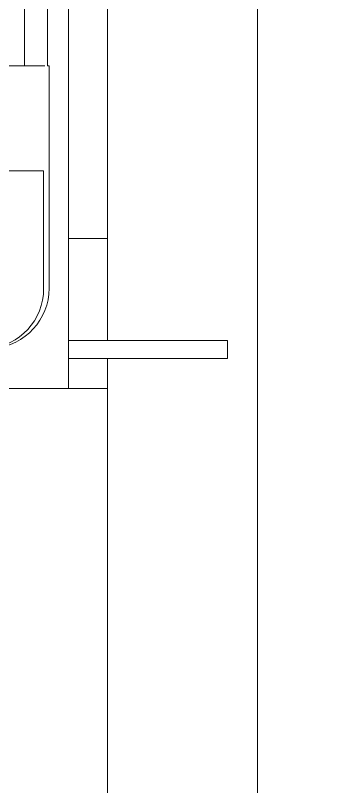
# Model space of a CAD drawing. Extents: x -965262 to 1142518, y -357520 to 71675.
# Drawn here: x -852163 to -851955, y -93203 to -92689 of the extents above; entities that cross this region are included whole.
import ezdxf

# ---------------------------------------------------------------- set-up
doc = ezdxf.new("R2010")
doc.units = 0
doc.header["$LTSCALE"] = 10
doc.layers.get('0').update_dxf_attribs({"linetype": 'CONTINUOUS', "lineweight": 30})
doc.layers.add('Оборудование', color=7, linetype='CONTINUOUS', lineweight=30)

msp = doc.modelspace()

# ---------------------------------------------------------------- hatches: boundary and pattern name
at = {"lineweight": 30, "true_color": 0x1b8828}
h = msp.add_hatch(color=106, dxfattribs=at)
h.dxf.hatch_style = 1
h.paths.add_polyline_path([(-851459.79, -90277.67), (-853359.79, -90277.67), (-853359.79, -94944.84), (-851459.79, -94944.84)])
h.paths.add_polyline_path([(-851559.79, -94844.84), (-853259.79, -94844.84), (-853259.79, -90344.85), (-851559.79, -90344.85)], flags=16)

# ---------------------------------------------------------------- linework, layer by layer
at = {"layer": 'Оборудование', "color": 7, "lineweight": 0}
for p, q in [((-852127.29, -92227.84, -2902.58), (-852127.29, -92937.84, -2902.58)), ((-852101.29, -92905.84, -2902.58), (-852101.29, -92259.84, -2902.58)), ((-852141.35, -92447.34, -2902.58), (-852141.35, -92722.84, -2902.58)), ((-852156.76, -92722.84, -2902.58), (-852156.76, -92584.66, -2902.58)), ((-852001.29, -93593.84, -2902.58), (-852001.29, -92591.34, -2902.58)), ((-852159.4, -92722.84, -2902.58), (-852303.53, -92722.84, -2902.58)), ((-852159.4, -92722.84, -2902.58), (-852156.77, -92722.84, -2902.58)), ((-852156.77, -92722.84, -2902.58), (-852143.07, -92722.84, -2902.58)), ((-852141.35, -92722.84, -2902.58), (-852140.29, -92722.84, -2902.58)), ((-852140.29, -92871.03, -2902.58), (-852140.29, -92722.84, -2902.58)), ((-852303.53, -92792.84, -2902.58), (-852159.4, -92792.84, -2902.58)), ((-852143.93, -92792.84, -2902.58), (-852159.4, -92792.84, -2902.58)), ((-852143.93, -92792.84, -2902.58), (-852143.93, -92871.33, -2902.58)), ((-852127.29, -92837.84, -2902.58), (-852101.29, -92837.84, -2902.58)), ((-852101.29, -92837.84, -2902.58), (-852101.29, -92905.84, -2902.58)), ((-852021.29, -92905.84, -2902.58), (-852127.29, -92905.84, -2902.58)), ((-852021.29, -92905.84, -2902.58), (-852021.29, -92917.84, -2902.58)), ((-852127.29, -92917.84, -2902.58), (-852021.29, -92917.84, -2902.58)), ((-852101.29, -93449.84, -2902.58), (-852101.29, -92917.84, -2902.58)), ((-852101.29, -92917.84, -2902.58), (-852101.29, -92937.84, -2902.58)), ((-852127.29, -92937.84, -2902.58), (-852228.38, -92937.84, -2902.58)), ((-852101.29, -92937.84, -2902.58), (-852127.29, -92937.84, -2902.58))]:
    msp.add_line(p, q, dxfattribs=at)
for centre, major_axis, ratio, start_param, end_param in [((-852184.16, -92871.36, -2902.58), (40.18, 2.08), 0.994199, 4.743912, 6.231685), ((-852180.35, -92871.04, -2902.58), (39.92, 3.33), 0.998584, 4.712389, 6.200161)]:
    msp.add_ellipse(centre, major_axis=major_axis, ratio=ratio, start_param=start_param, end_param=end_param, dxfattribs=at)

doc.saveas('drawing.dxf')
